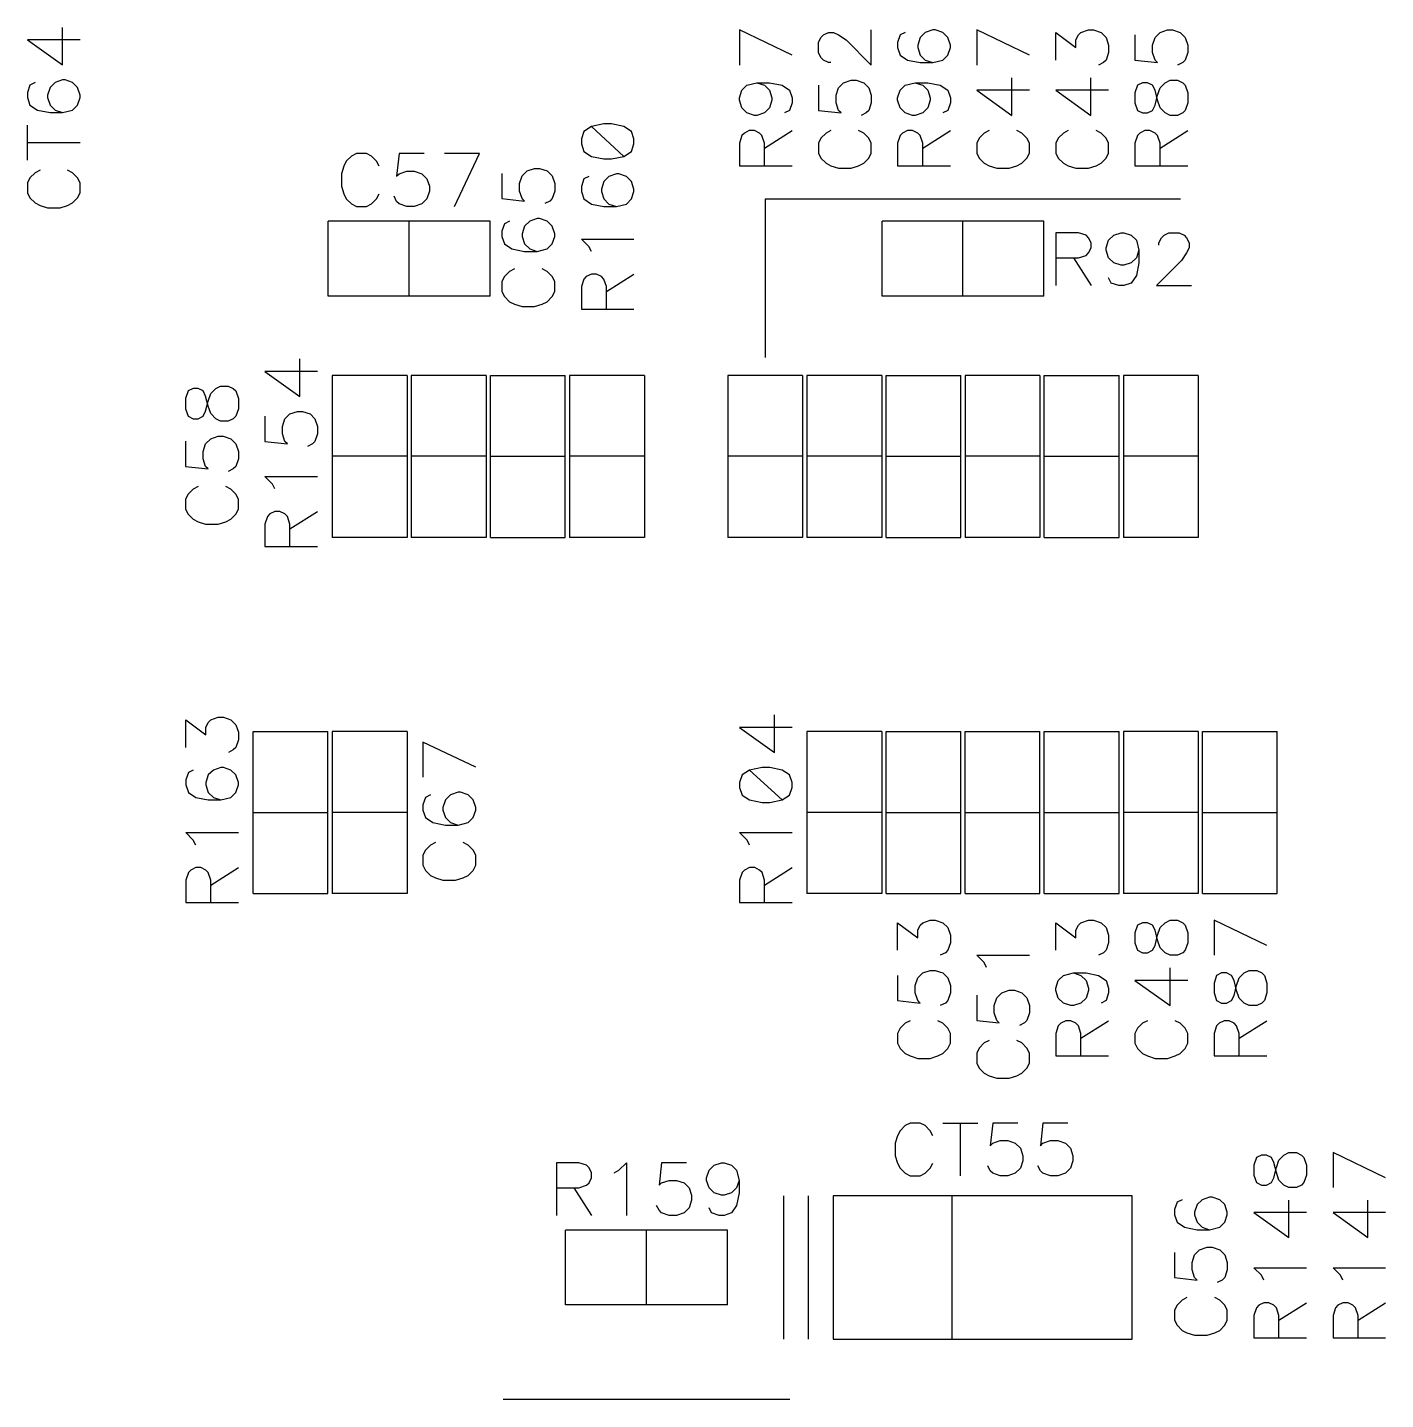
# Model space of a CAD drawing. Extents: x 295 to 953, y 10 to 290.
# Drawn here: x 645 to 695.1, y 177.5 to 228.2 of the extents above; entities that cross this region are included whole.
import ezdxf

# ---------------------------------------------------------------- set-up
doc = ezdxf.new("R2010")
doc.units = 0
doc.header["$LTSCALE"] = 5
doc.header["$MEASUREMENT"] = 0
doc.layers.add('DV-PEI-A6_BSK', color=2, linetype='CONTINUOUS')

msp = doc.modelspace()

# ---------------------------------------------------------------- linework, layer by layer
at = {"layer": 'DV-PEI-A6_BSK', "color": 7}
for p, q in [((646.249, 226.813), (646.249, 228.198)), ((673.187, 227.175), (671.236, 228.104)), ((671.236, 228.104), (671.236, 226.807)), ((674.344, 227.923), (674.525, 228.011)), ((674.525, 228.011), (674.712, 228.011)), ((674.712, 228.011), (674.899, 227.923)), ((676.108, 226.807), (676.108, 228.104)), ((677.358, 228.011), (677.171, 227.923)), ((678.1, 228.011), (677.913, 227.83)), ((678.375, 228.104), (678.1, 228.011)), ((678.468, 228.104), (678.375, 228.104)), ((678.748, 228.011), (678.468, 228.104)), ((678.935, 227.83), (678.748, 228.011)), ((681.95, 227.175), (679.999, 228.104)), ((679.999, 228.104), (679.999, 226.807)), ((682.92, 226.994), (682.92, 228.011)), ((682.92, 228.011), (683.662, 227.456)), ((683.755, 227.923), (683.849, 228.011)), ((683.849, 228.011), (684.123, 228.104)), ((684.123, 228.104), (684.31, 228.104)), ((684.31, 228.104), (684.59, 228.011)), ((684.59, 228.011), (684.777, 227.83)), ((686.583, 227.83), (686.77, 228.011)), ((686.77, 228.011), (687.044, 228.104)), ((687.044, 228.104), (687.231, 228.104)), ((687.231, 228.104), (687.511, 228.011)), ((687.511, 228.011), (687.698, 227.83)), ((646.898, 227.736), (644.953, 227.736)), ((644.953, 227.736), (646.249, 226.813)), ((674.157, 227.643), (674.25, 227.83)), ((674.157, 227.269), (674.157, 227.643)), ((674.25, 227.83), (674.344, 227.923)), ((674.899, 227.923), (675.179, 227.736)), ((675.179, 227.736), (676.108, 226.807)), ((677.171, 227.923), (677.078, 227.643)), ((677.078, 227.643), (677.078, 227.456)), ((677.078, 227.456), (677.171, 227.175)), ((677.913, 227.83), (677.82, 227.549)), ((677.82, 227.549), (677.82, 227.456)), ((677.82, 227.456), (677.913, 227.175)), ((679.029, 227.549), (678.935, 227.83)), ((678.935, 227.175), (679.029, 227.456)), ((679.029, 227.456), (679.029, 227.549)), ((683.662, 227.736), (683.755, 227.923)), ((683.662, 227.456), (683.662, 227.736)), ((684.777, 227.83), (684.871, 227.549)), ((684.871, 227.549), (684.871, 227.269)), ((685.841, 227.923), (685.841, 226.994)), ((686.489, 227.549), (686.583, 227.83)), ((686.489, 227.269), (686.489, 227.549)), ((687.698, 227.83), (687.792, 227.549)), ((687.792, 227.549), (687.792, 227.269)), ((674.25, 227.088), (674.157, 227.269)), ((674.344, 226.994), (674.25, 227.088)), ((674.525, 226.901), (674.344, 226.994)), ((677.171, 227.175), (677.446, 226.994)), ((677.446, 226.994), (677.913, 226.901)), ((677.913, 227.175), (678.1, 226.994)), ((678.1, 226.994), (678.375, 226.901)), ((678.375, 226.901), (678.748, 226.994)), ((678.748, 226.994), (678.935, 227.175)), ((684.777, 226.994), (684.684, 226.901)), ((684.871, 227.269), (684.777, 226.994)), ((685.841, 226.994), (686.676, 226.901)), ((686.583, 226.994), (686.489, 227.269)), ((686.676, 226.901), (686.583, 226.994)), ((687.698, 226.994), (687.605, 226.901)), ((687.792, 227.269), (687.698, 226.994)), ((674.618, 226.901), (674.525, 226.901)), ((677.913, 226.901), (678.375, 226.901)), ((684.684, 226.901), (684.497, 226.807)), ((687.605, 226.901), (687.418, 226.807)), ((645.046, 226.071), (644.953, 225.797)), ((645.233, 226.165), (645.046, 226.071)), ((645.788, 225.978), (645.694, 225.703)), ((645.975, 226.165), (645.788, 225.978)), ((646.249, 226.258), (645.975, 226.165)), ((646.343, 226.258), (646.249, 226.258)), ((646.617, 226.165), (646.343, 226.258)), ((646.804, 225.978), (646.617, 226.165)), ((646.898, 225.703), (646.804, 225.978)), ((671.329, 225.879), (671.516, 226.065)), ((671.516, 226.065), (671.884, 226.159)), ((671.884, 226.159), (672.165, 226.065)), ((671.884, 226.159), (672.351, 226.159)), ((672.165, 226.065), (672.351, 225.879)), ((672.351, 226.159), (672.813, 226.065)), ((672.813, 226.065), (673.093, 225.879)), ((674.157, 226.065), (674.157, 225.137)), ((674.805, 225.692), (674.899, 225.972)), ((674.899, 225.972), (675.086, 226.159)), ((675.086, 226.159), (675.36, 226.252)), ((675.36, 226.252), (675.547, 226.252)), ((675.547, 226.252), (675.827, 226.159)), ((675.827, 226.159), (676.014, 225.972)), ((676.014, 225.972), (676.108, 225.692)), ((677.171, 225.879), (677.358, 226.065)), ((677.358, 226.065), (677.726, 226.159)), ((677.726, 226.159), (678.007, 226.065)), ((677.726, 226.159), (678.193, 226.159)), ((678.007, 226.065), (678.193, 225.879)), ((678.193, 226.159), (678.655, 226.065)), ((678.655, 226.065), (678.935, 225.879)), ((681.296, 224.95), (681.296, 226.34)), ((684.217, 224.95), (684.217, 226.34)), ((685.934, 226.065), (685.841, 225.785)), ((686.121, 226.159), (685.934, 226.065)), ((686.302, 226.159), (686.121, 226.159)), ((686.489, 226.065), (686.302, 226.159)), ((686.583, 225.879), (686.489, 226.065)), ((686.676, 225.692), (686.77, 225.972)), ((686.77, 225.972), (686.956, 226.159)), ((686.956, 226.159), (687.138, 226.252)), ((687.138, 226.252), (687.418, 226.252)), ((687.418, 226.252), (687.605, 226.159)), ((687.605, 226.159), (687.698, 226.065)), ((687.698, 226.065), (687.792, 225.785)), ((644.953, 225.797), (644.953, 225.61)), ((644.953, 225.61), (645.046, 225.329)), ((645.694, 225.703), (645.694, 225.61)), ((645.694, 225.61), (645.788, 225.329)), ((646.804, 225.329), (646.898, 225.61)), ((646.898, 225.61), (646.898, 225.703)), ((671.236, 225.598), (671.329, 225.879)), ((671.236, 225.51), (671.236, 225.598)), ((671.329, 225.23), (671.236, 225.51)), ((672.351, 225.879), (672.439, 225.598)), ((672.439, 225.51), (672.351, 225.23)), ((672.439, 225.598), (672.439, 225.51)), ((673.093, 225.879), (673.187, 225.598)), ((673.187, 225.417), (673.093, 225.137)), ((673.187, 225.598), (673.187, 225.417)), ((674.805, 225.417), (674.805, 225.692)), ((674.899, 225.137), (674.805, 225.417)), ((676.108, 225.417), (676.014, 225.137)), ((676.108, 225.692), (676.108, 225.417)), ((677.078, 225.598), (677.171, 225.879)), ((677.078, 225.51), (677.078, 225.598)), ((677.171, 225.23), (677.078, 225.51)), ((678.193, 225.879), (678.281, 225.598)), ((678.281, 225.51), (678.193, 225.23)), ((678.281, 225.598), (678.281, 225.51)), ((678.935, 225.879), (679.029, 225.598)), ((679.029, 225.417), (678.935, 225.137)), ((679.029, 225.598), (679.029, 225.417)), ((681.95, 225.879), (679.999, 225.879)), ((679.999, 225.879), (681.296, 224.95)), ((684.871, 225.879), (682.92, 225.879)), ((682.92, 225.879), (684.217, 224.95)), ((685.841, 225.785), (685.841, 225.417)), ((685.841, 225.417), (685.934, 225.137)), ((686.676, 225.51), (686.583, 225.879)), ((686.583, 225.324), (686.676, 225.692)), ((686.77, 225.23), (686.676, 225.51)), ((687.792, 225.417), (687.698, 225.137)), ((687.792, 225.785), (687.792, 225.417)), ((645.046, 225.329), (645.326, 225.148)), ((645.326, 225.148), (645.788, 225.055)), ((645.788, 225.329), (645.975, 225.148)), ((645.788, 225.055), (646.249, 225.055)), ((645.975, 225.148), (646.249, 225.055)), ((646.249, 225.055), (646.617, 225.148)), ((646.617, 225.148), (646.804, 225.329)), ((671.516, 225.043), (671.329, 225.23)), ((671.791, 224.95), (671.516, 225.043)), ((671.884, 224.95), (671.791, 224.95)), ((672.165, 225.043), (671.884, 224.95)), ((672.351, 225.23), (672.165, 225.043)), ((673.093, 225.137), (672.906, 225.043)), ((674.157, 225.137), (674.992, 225.043)), ((674.992, 225.043), (674.899, 225.137)), ((675.921, 225.043), (675.734, 224.95)), ((676.014, 225.137), (675.921, 225.043)), ((677.358, 225.043), (677.171, 225.23)), ((677.633, 224.95), (677.358, 225.043)), ((677.726, 224.95), (677.633, 224.95)), ((678.007, 225.043), (677.726, 224.95)), ((678.193, 225.23), (678.007, 225.043)), ((678.935, 225.137), (678.748, 225.043)), ((685.934, 225.137), (686.121, 225.043)), ((686.121, 225.043), (686.302, 225.043)), ((686.302, 225.043), (686.489, 225.137)), ((686.489, 225.137), (686.583, 225.324)), ((686.956, 225.043), (686.77, 225.23)), ((687.138, 224.95), (686.956, 225.043)), ((687.418, 224.95), (687.138, 224.95)), ((687.605, 225.043), (687.418, 224.95)), ((687.698, 225.137), (687.605, 225.043)), ((644.953, 223.296), (644.953, 224.593)), ((665.773, 224.547), (665.499, 224.36)), ((666.235, 224.64), (665.773, 224.547)), ((665.773, 224.547), (666.977, 223.437)), ((666.515, 224.64), (666.235, 224.64)), ((666.977, 224.547), (666.515, 224.64)), ((667.251, 224.36), (666.977, 224.547)), ((671.604, 224.395), (671.423, 224.301)), ((671.791, 224.395), (671.604, 224.395)), ((671.978, 224.301), (671.791, 224.395)), ((672.165, 223.746), (673.187, 224.395)), ((674.618, 224.395), (674.437, 224.301)), ((675.827, 224.301), (675.641, 224.395)), ((677.446, 224.395), (677.265, 224.301)), ((677.633, 224.395), (677.446, 224.395)), ((677.82, 224.301), (677.633, 224.395)), ((678.007, 223.746), (679.029, 224.395)), ((680.46, 224.395), (680.279, 224.301)), ((681.669, 224.301), (681.483, 224.395)), ((683.381, 224.395), (683.2, 224.301)), ((684.59, 224.301), (684.404, 224.395)), ((686.209, 224.395), (686.028, 224.301)), ((686.396, 224.395), (686.209, 224.395)), ((686.583, 224.301), (686.396, 224.395)), ((686.77, 223.746), (687.792, 224.395)), ((644.953, 223.945), (646.898, 223.945)), ((665.499, 224.36), (665.405, 224.085)), ((665.405, 224.085), (665.405, 223.898)), ((665.405, 223.898), (665.499, 223.624)), ((667.345, 224.085), (667.251, 224.36)), ((667.251, 223.624), (667.345, 223.898)), ((667.345, 223.898), (667.345, 224.085)), ((671.329, 224.208), (671.236, 223.927)), ((671.236, 223.927), (671.236, 223.092)), ((671.423, 224.301), (671.329, 224.208)), ((672.071, 224.208), (671.978, 224.301)), ((672.165, 223.927), (672.071, 224.208)), ((672.165, 223.092), (672.165, 223.927)), ((674.25, 224.114), (674.157, 223.927)), ((674.157, 223.927), (674.157, 223.559)), ((674.437, 224.301), (674.25, 224.114)), ((676.014, 224.114), (675.827, 224.301)), ((676.108, 223.927), (676.014, 224.114)), ((676.108, 223.559), (676.108, 223.927)), ((677.171, 224.208), (677.078, 223.927)), ((677.078, 223.927), (677.078, 223.092)), ((677.265, 224.301), (677.171, 224.208)), ((677.913, 224.208), (677.82, 224.301)), ((678.007, 223.927), (677.913, 224.208)), ((678.007, 223.092), (678.007, 223.927)), ((680.092, 224.114), (679.999, 223.927)), ((679.999, 223.927), (679.999, 223.559)), ((680.279, 224.301), (680.092, 224.114)), ((681.856, 224.114), (681.669, 224.301)), ((681.95, 223.927), (681.856, 224.114)), ((681.95, 223.559), (681.95, 223.927)), ((683.013, 224.114), (682.92, 223.927)), ((682.92, 223.927), (682.92, 223.559)), ((683.2, 224.301), (683.013, 224.114)), ((684.777, 224.114), (684.59, 224.301)), ((684.871, 223.927), (684.777, 224.114)), ((684.871, 223.559), (684.871, 223.927)), ((685.934, 224.208), (685.841, 223.927)), ((685.841, 223.927), (685.841, 223.092)), ((686.028, 224.301), (685.934, 224.208)), ((686.676, 224.208), (686.583, 224.301)), ((686.77, 223.927), (686.676, 224.208)), ((686.77, 223.092), (686.77, 223.927)), ((656.911, 223.448), (656.724, 223.261)), ((657.098, 223.542), (656.911, 223.448)), ((657.466, 223.542), (657.098, 223.542)), ((657.653, 223.448), (657.466, 223.542)), ((657.84, 223.261), (657.653, 223.448)), ((658.675, 223.542), (658.582, 222.706)), ((659.604, 223.542), (658.675, 223.542)), ((661.643, 223.542), (660.346, 223.542)), ((660.714, 221.591), (661.643, 223.542)), ((665.499, 223.624), (665.773, 223.437)), ((665.773, 223.437), (666.235, 223.343)), ((666.515, 223.343), (666.977, 223.437)), ((666.977, 223.437), (667.251, 223.624)), ((674.157, 223.559), (674.25, 223.372)), ((674.25, 223.372), (674.437, 223.185)), ((675.827, 223.185), (676.014, 223.372)), ((676.014, 223.372), (676.108, 223.559)), ((679.999, 223.559), (680.092, 223.372)), ((680.092, 223.372), (680.279, 223.185)), ((681.669, 223.185), (681.856, 223.372)), ((681.856, 223.372), (681.95, 223.559)), ((682.92, 223.559), (683.013, 223.372)), ((683.013, 223.372), (683.2, 223.185)), ((684.59, 223.185), (684.777, 223.372)), ((684.777, 223.372), (684.871, 223.559)), ((645.42, 222.928), (645.233, 222.835)), ((646.617, 222.835), (646.436, 222.928)), ((656.631, 223.08), (656.543, 222.8)), ((656.724, 223.261), (656.631, 223.08)), ((657.933, 223.08), (657.84, 223.261)), ((658.675, 222.8), (658.956, 222.893)), ((658.956, 222.893), (659.23, 222.893)), ((659.23, 222.893), (659.511, 222.8)), ((663.215, 222.718), (663.402, 222.899)), ((663.402, 222.899), (663.676, 222.993)), ((663.676, 222.993), (663.863, 222.993)), ((663.863, 222.993), (664.143, 222.899)), ((664.143, 222.899), (664.33, 222.718)), ((666.235, 223.343), (666.515, 223.343)), ((671.236, 223.092), (673.187, 223.092)), ((674.437, 223.185), (674.618, 223.092)), ((674.618, 223.092), (674.899, 223.004)), ((674.899, 223.004), (675.36, 223.004)), ((675.36, 223.004), (675.641, 223.092)), ((675.641, 223.092), (675.827, 223.185)), ((677.078, 223.092), (679.029, 223.092)), ((680.279, 223.185), (680.46, 223.092)), ((680.46, 223.092), (680.741, 223.004)), ((680.741, 223.004), (681.202, 223.004)), ((681.202, 223.004), (681.483, 223.092)), ((681.483, 223.092), (681.669, 223.185)), ((683.2, 223.185), (683.381, 223.092)), ((683.381, 223.092), (683.662, 223.004)), ((683.662, 223.004), (684.123, 223.004)), ((684.123, 223.004), (684.404, 223.092)), ((684.404, 223.092), (684.59, 223.185)), ((685.841, 223.092), (687.792, 223.092)), ((645.046, 222.648), (644.953, 222.467)), ((644.953, 222.467), (644.953, 222.093)), ((645.233, 222.835), (645.046, 222.648)), ((646.804, 222.648), (646.617, 222.835)), ((646.898, 222.467), (646.804, 222.648)), ((646.898, 222.093), (646.898, 222.467)), ((656.543, 222.8), (656.543, 222.338)), ((658.582, 222.706), (658.675, 222.8)), ((659.511, 222.8), (659.698, 222.613)), ((659.698, 222.613), (659.791, 222.338)), ((662.473, 222.811), (662.473, 221.883)), ((663.121, 222.438), (663.215, 222.718)), ((663.121, 222.157), (663.121, 222.438)), ((664.33, 222.718), (664.424, 222.438)), ((664.424, 222.438), (664.424, 222.157)), ((665.499, 222.607), (665.405, 222.327)), ((665.68, 222.695), (665.499, 222.607)), ((666.235, 222.514), (666.141, 222.233)), ((666.422, 222.695), (666.235, 222.514)), ((666.696, 222.788), (666.422, 222.695)), ((666.79, 222.788), (666.696, 222.788)), ((667.07, 222.695), (666.79, 222.788)), ((667.251, 222.514), (667.07, 222.695)), ((667.345, 222.233), (667.251, 222.514)), ((644.953, 222.093), (645.046, 221.912)), ((645.046, 221.912), (645.233, 221.725)), ((646.617, 221.725), (646.804, 221.912)), ((646.804, 221.912), (646.898, 222.093)), ((656.543, 222.338), (656.631, 222.058)), ((656.631, 222.058), (656.724, 221.871)), ((656.724, 221.871), (656.911, 221.684)), ((657.653, 221.684), (657.84, 221.871)), ((657.84, 221.871), (657.933, 222.058)), ((658.582, 221.777), (658.488, 221.964)), ((659.698, 221.871), (659.511, 221.684)), ((659.791, 222.151), (659.698, 221.871)), ((659.791, 222.338), (659.791, 222.151)), ((662.473, 221.883), (663.308, 221.789)), ((663.215, 221.883), (663.121, 222.157)), ((663.308, 221.789), (663.215, 221.883)), ((664.33, 221.883), (664.237, 221.789)), ((664.424, 222.157), (664.33, 221.883)), ((665.405, 222.327), (665.405, 222.146)), ((665.405, 222.146), (665.499, 221.865)), ((665.499, 221.865), (665.773, 221.678)), ((666.141, 222.233), (666.141, 222.146)), ((666.141, 222.146), (666.235, 221.865)), ((666.235, 221.865), (666.422, 221.678)), ((667.07, 221.678), (667.251, 221.865)), ((667.251, 221.865), (667.345, 222.146)), ((667.345, 222.146), (667.345, 222.233)), ((687.523, 221.859), (672.188, 221.859)), ((672.188, 221.859), (672.188, 216.017)), ((645.233, 221.725), (645.42, 221.631)), ((645.42, 221.631), (645.694, 221.538)), ((645.694, 221.538), (646.156, 221.538)), ((646.156, 221.538), (646.436, 221.631)), ((646.436, 221.631), (646.617, 221.725)), ((656.911, 221.684), (657.098, 221.591)), ((657.098, 221.591), (657.466, 221.591)), ((657.466, 221.591), (657.653, 221.684)), ((658.675, 221.684), (658.582, 221.777)), ((658.956, 221.591), (658.675, 221.684)), ((659.23, 221.591), (658.956, 221.591)), ((659.511, 221.684), (659.23, 221.591)), ((664.237, 221.789), (664.05, 221.696)), ((665.773, 221.678), (666.235, 221.591)), ((666.235, 221.591), (666.696, 221.591)), ((666.422, 221.678), (666.696, 221.591)), ((666.696, 221.591), (667.07, 221.678)), ((662.035, 221.047), (656.058, 221.047)), ((656.058, 218.284), (656.058, 221.047)), ((659.043, 218.284), (659.043, 221.047)), ((662.035, 218.284), (662.035, 221.047)), ((662.566, 220.954), (662.473, 220.673)), ((662.753, 221.047), (662.566, 220.954)), ((663.308, 220.86), (663.215, 220.58)), ((663.495, 221.047), (663.308, 220.86)), ((663.77, 221.141), (663.495, 221.047)), ((663.863, 221.141), (663.77, 221.141)), ((664.143, 221.047), (663.863, 221.141)), ((664.33, 220.86), (664.143, 221.047)), ((664.424, 220.58), (664.33, 220.86)), ((682.482, 221.047), (676.505, 221.047)), ((676.505, 218.284), (676.505, 221.047)), ((679.49, 218.284), (679.49, 221.047)), ((682.482, 218.284), (682.482, 221.047)), ((662.473, 220.673), (662.473, 220.486)), ((662.473, 220.486), (662.566, 220.212)), ((663.215, 220.58), (663.215, 220.486)), ((663.215, 220.486), (663.308, 220.212)), ((664.33, 220.212), (664.424, 220.486)), ((664.424, 220.486), (664.424, 220.58)), ((665.68, 220.107), (665.405, 220.387)), ((665.405, 220.387), (667.345, 220.387)), ((683.755, 220.621), (682.92, 220.621)), ((682.92, 220.621), (682.92, 218.67)), ((684.035, 220.527), (683.755, 220.621)), ((684.129, 220.434), (684.035, 220.527)), ((684.222, 220.253), (684.129, 220.434)), ((684.777, 220.066), (684.871, 220.34)), ((684.871, 220.34), (685.058, 220.527)), ((685.058, 220.527), (685.332, 220.621)), ((685.332, 220.621), (685.426, 220.621)), ((685.426, 220.621), (685.706, 220.527)), ((685.706, 220.527), (685.893, 220.34)), ((685.893, 220.34), (685.987, 219.972)), ((686.729, 220.253), (686.822, 220.434)), ((686.822, 220.434), (686.916, 220.527)), ((686.916, 220.527), (687.097, 220.621)), ((687.097, 220.621), (687.471, 220.621)), ((687.471, 220.621), (687.658, 220.527)), ((687.658, 220.527), (687.751, 220.434)), ((687.751, 220.434), (687.839, 220.253)), ((662.566, 220.212), (662.841, 220.025)), ((662.841, 220.025), (663.308, 219.931)), ((663.308, 220.212), (663.495, 220.025)), ((663.308, 219.931), (663.77, 219.931)), ((663.495, 220.025), (663.77, 219.931)), ((663.77, 219.931), (664.143, 220.025)), ((664.143, 220.025), (664.33, 220.212)), ((665.773, 219.926), (665.68, 220.107)), ((684.035, 219.785), (684.129, 219.879)), ((684.129, 219.879), (684.222, 220.066)), ((684.222, 220.066), (684.222, 220.253)), ((684.777, 219.972), (684.777, 220.066)), ((684.871, 219.692), (684.777, 219.972)), ((685.987, 219.972), (685.893, 219.692)), ((685.987, 219.972), (685.987, 219.505)), ((686.729, 220.159), (686.729, 220.253)), ((687.751, 219.879), (687.564, 219.598)), ((687.839, 220.066), (687.751, 219.879)), ((687.839, 220.253), (687.839, 220.066)), ((682.92, 219.692), (683.755, 219.692)), ((683.574, 219.692), (684.222, 218.67)), ((683.755, 219.692), (684.035, 219.785)), ((685.058, 219.505), (684.871, 219.692)), ((685.332, 219.417), (685.058, 219.505)), ((685.426, 219.417), (685.332, 219.417)), ((685.706, 219.505), (685.426, 219.417)), ((685.893, 219.692), (685.706, 219.505)), ((685.987, 219.505), (685.893, 219.043)), ((687.564, 219.598), (686.635, 218.67)), ((662.566, 219.003), (662.473, 218.816)), ((662.473, 218.816), (662.473, 218.448)), ((662.753, 219.189), (662.566, 219.003)), ((662.934, 219.283), (662.753, 219.189)), ((664.143, 219.189), (663.957, 219.283)), ((664.33, 219.003), (664.143, 219.189)), ((664.424, 218.816), (664.33, 219.003)), ((664.424, 218.448), (664.424, 218.816)), ((665.499, 218.909), (665.405, 218.629)), ((665.586, 219.003), (665.499, 218.909)), ((665.773, 219.09), (665.586, 219.003)), ((665.96, 219.09), (665.773, 219.09)), ((666.141, 219.003), (665.96, 219.09)), ((666.235, 218.909), (666.141, 219.003)), ((666.328, 218.629), (666.235, 218.909)), ((666.328, 218.448), (667.345, 219.09)), ((684.964, 218.763), (684.871, 218.95)), ((685.893, 219.043), (685.706, 218.763)), ((662.473, 218.448), (662.566, 218.261)), ((664.33, 218.261), (664.424, 218.448)), ((665.405, 218.629), (665.405, 217.799)), ((666.328, 217.799), (666.328, 218.629)), ((685.245, 218.67), (684.964, 218.763)), ((685.426, 218.67), (685.245, 218.67)), ((685.706, 218.763), (685.426, 218.67)), ((686.635, 218.67), (687.932, 218.67)), ((662.035, 218.284), (656.058, 218.284)), ((662.566, 218.261), (662.753, 218.074)), ((662.753, 218.074), (662.934, 217.98)), ((662.934, 217.98), (663.215, 217.893)), ((663.215, 217.893), (663.676, 217.893)), ((663.676, 217.893), (663.957, 217.98)), ((663.957, 217.98), (664.143, 218.074)), ((664.143, 218.074), (664.33, 218.261)), ((665.405, 217.799), (667.345, 217.799)), ((682.482, 218.284), (676.505, 218.284)), ((655.012, 214.58), (655.012, 215.965)), ((655.661, 215.503), (653.721, 215.503)), ((653.721, 215.503), (655.012, 214.58)), ((656.204, 215.351), (656.204, 209.375)), ((658.967, 215.351), (656.204, 215.351)), ((658.967, 215.351), (658.967, 209.375)), ((659.125, 215.351), (659.125, 209.375)), ((661.888, 215.351), (659.125, 215.351)), ((661.888, 215.351), (661.888, 209.375)), ((662.046, 209.375), (662.046, 215.351)), ((662.046, 215.351), (664.809, 215.351)), ((664.809, 209.375), (664.809, 215.351)), ((664.967, 215.351), (664.967, 209.375)), ((667.73, 215.351), (664.967, 215.351)), ((667.73, 215.351), (667.73, 209.375)), ((670.809, 215.351), (670.809, 209.375)), ((673.572, 215.351), (670.809, 215.351)), ((673.572, 215.351), (673.572, 209.375)), ((673.73, 215.351), (673.73, 209.375)), ((676.493, 215.351), (673.73, 215.351)), ((676.493, 215.351), (676.493, 209.375)), ((676.651, 209.375), (676.651, 215.351)), ((676.651, 215.351), (679.414, 215.351)), ((679.414, 209.375), (679.414, 215.351)), ((679.572, 215.351), (679.572, 209.375)), ((682.335, 215.351), (679.572, 215.351)), ((682.335, 215.351), (682.335, 209.375)), ((682.493, 209.375), (682.493, 215.351)), ((682.493, 215.351), (685.256, 215.351)), ((685.256, 209.375), (685.256, 215.351)), ((685.414, 215.351), (685.414, 209.375)), ((688.177, 215.351), (685.414, 215.351)), ((688.177, 215.351), (688.177, 209.375)), ((650.882, 214.779), (650.789, 214.498)), ((651.069, 214.866), (650.882, 214.779)), ((651.25, 214.866), (651.069, 214.866)), ((651.437, 214.779), (651.25, 214.866)), ((651.531, 214.592), (651.437, 214.779)), ((651.718, 214.685), (651.904, 214.866)), ((651.904, 214.866), (652.086, 214.96)), ((652.086, 214.96), (652.366, 214.96)), ((652.366, 214.96), (652.553, 214.866)), ((652.553, 214.866), (652.646, 214.779)), ((652.646, 214.779), (652.74, 214.498)), ((650.789, 214.498), (650.789, 214.124)), ((651.624, 214.218), (651.531, 214.592)), ((651.531, 214.031), (651.624, 214.405)), ((651.624, 214.405), (651.718, 214.685)), ((652.74, 214.498), (652.74, 214.124)), ((650.789, 214.124), (650.882, 213.85)), ((650.882, 213.85), (651.069, 213.756)), ((651.069, 213.756), (651.25, 213.756)), ((651.25, 213.756), (651.437, 213.85)), ((651.437, 213.85), (651.531, 214.031)), ((651.718, 213.943), (651.624, 214.218)), ((651.904, 213.756), (651.718, 213.943)), ((652.086, 213.663), (651.904, 213.756)), ((652.553, 213.756), (652.366, 213.663)), ((652.646, 213.85), (652.553, 213.756)), ((652.74, 214.124), (652.646, 213.85)), ((653.721, 213.844), (653.721, 212.915)), ((654.37, 213.47), (654.457, 213.751)), ((654.457, 213.751), (654.644, 213.932)), ((654.644, 213.932), (654.919, 214.025)), ((654.919, 214.025), (655.106, 214.025)), ((655.106, 214.025), (655.386, 213.932)), ((655.386, 213.932), (655.567, 213.751)), ((655.567, 213.751), (655.661, 213.47)), ((652.366, 213.663), (652.086, 213.663)), ((654.37, 213.196), (654.37, 213.47)), ((655.661, 213.47), (655.661, 213.196)), ((650.789, 212.921), (650.789, 211.992)), ((651.437, 212.547), (651.531, 212.828)), ((651.531, 212.828), (651.718, 213.014)), ((651.718, 213.014), (651.992, 213.108)), ((651.992, 213.108), (652.179, 213.108)), ((652.179, 213.108), (652.459, 213.014)), ((652.459, 213.014), (652.646, 212.828)), ((652.646, 212.828), (652.74, 212.547)), ((653.721, 212.915), (654.551, 212.828)), ((654.457, 212.915), (654.37, 213.196)), ((654.551, 212.828), (654.457, 212.915)), ((655.474, 212.828), (655.293, 212.734)), ((655.567, 212.915), (655.474, 212.828)), ((655.661, 213.196), (655.567, 212.915)), ((651.437, 212.273), (651.437, 212.547)), ((651.531, 211.992), (651.437, 212.273)), ((652.74, 212.273), (652.646, 211.992)), ((652.74, 212.547), (652.74, 212.273)), ((658.967, 212.366), (656.204, 212.366)), ((661.888, 212.366), (659.125, 212.366)), ((662.046, 212.366), (664.809, 212.366)), ((667.73, 212.366), (664.967, 212.366)), ((673.572, 212.366), (670.809, 212.366)), ((676.493, 212.366), (673.73, 212.366)), ((676.651, 212.366), (679.414, 212.366)), ((682.335, 212.366), (679.572, 212.366)), ((682.493, 212.366), (685.256, 212.366)), ((688.177, 212.366), (685.414, 212.366)), ((650.789, 211.992), (651.624, 211.899)), ((651.624, 211.899), (651.531, 211.992)), ((652.553, 211.899), (652.366, 211.805)), ((652.646, 211.992), (652.553, 211.899)), ((651.25, 211.25), (651.069, 211.157)), ((652.459, 211.157), (652.273, 211.25)), ((653.996, 211.344), (653.721, 211.624)), ((653.721, 211.624), (655.661, 211.624)), ((654.089, 211.163), (653.996, 211.344)), ((650.882, 210.97), (650.789, 210.783)), ((650.789, 210.783), (650.789, 210.415)), ((651.069, 211.157), (650.882, 210.97)), ((652.646, 210.97), (652.459, 211.157)), ((652.74, 210.783), (652.646, 210.97)), ((652.74, 210.415), (652.74, 210.783)), ((650.789, 210.415), (650.882, 210.228)), ((650.882, 210.228), (651.069, 210.041)), ((652.459, 210.041), (652.646, 210.228)), ((652.646, 210.228), (652.74, 210.415)), ((653.902, 210.24), (653.815, 210.146)), ((654.089, 210.327), (653.902, 210.24)), ((654.276, 210.327), (654.089, 210.327)), ((654.457, 210.24), (654.276, 210.327)), ((654.551, 210.146), (654.457, 210.24)), ((654.644, 209.685), (655.661, 210.327)), ((651.069, 210.041), (651.25, 209.947)), ((651.25, 209.947), (651.531, 209.86)), ((651.531, 209.86), (651.992, 209.86)), ((651.992, 209.86), (652.273, 209.947)), ((652.273, 209.947), (652.459, 210.041)), ((653.815, 210.146), (653.721, 209.866)), ((653.721, 209.866), (653.721, 209.036)), ((654.644, 209.866), (654.551, 210.146)), ((654.644, 209.036), (654.644, 209.866)), ((658.967, 209.375), (656.204, 209.375)), ((661.888, 209.375), (659.125, 209.375)), ((662.046, 209.375), (664.809, 209.375)), ((667.73, 209.375), (664.967, 209.375)), ((673.572, 209.375), (670.809, 209.375)), ((676.493, 209.375), (673.73, 209.375)), ((676.651, 209.375), (679.414, 209.375)), ((682.335, 209.375), (679.572, 209.375)), ((682.493, 209.375), (685.256, 209.375)), ((688.177, 209.375), (685.414, 209.375)), ((653.721, 209.036), (655.661, 209.036)), ((650.8, 201.623), (650.8, 202.639)), ((650.8, 202.639), (651.536, 202.084)), ((651.63, 202.546), (651.723, 202.639)), ((651.723, 202.639), (651.998, 202.733)), ((651.998, 202.733), (652.185, 202.733)), ((652.185, 202.733), (652.465, 202.639)), ((652.465, 202.639), (652.646, 202.452)), ((672.538, 201.436), (672.538, 202.82)), ((651.536, 202.359), (651.63, 202.546)), ((651.536, 202.084), (651.536, 202.359)), ((652.646, 202.452), (652.74, 202.178)), ((652.74, 202.178), (652.74, 201.897)), ((653.283, 196.23), (653.283, 202.207)), ((653.283, 202.207), (656.046, 202.207)), ((656.046, 196.23), (656.046, 202.207)), ((656.204, 202.207), (656.204, 196.23)), ((658.967, 202.207), (656.204, 202.207)), ((658.967, 202.207), (658.967, 196.23)), ((673.187, 202.359), (671.247, 202.359)), ((671.247, 202.359), (672.538, 201.436)), ((673.73, 202.207), (673.73, 196.23)), ((676.493, 202.207), (673.73, 202.207)), ((676.493, 202.207), (676.493, 196.23)), ((676.651, 196.23), (676.651, 202.207)), ((676.651, 202.207), (679.414, 202.207)), ((679.414, 196.23), (679.414, 202.207)), ((679.572, 196.23), (679.572, 202.207)), ((679.572, 202.207), (682.335, 202.207)), ((682.335, 196.23), (682.335, 202.207)), ((682.493, 196.23), (682.493, 202.207)), ((682.493, 202.207), (685.256, 202.207)), ((685.256, 196.23), (685.256, 202.207)), ((685.414, 202.207), (685.414, 196.23)), ((688.177, 202.207), (685.414, 202.207)), ((688.177, 202.207), (688.177, 196.23)), ((688.335, 196.23), (688.335, 202.207)), ((688.335, 202.207), (691.098, 202.207)), ((691.098, 196.23), (691.098, 202.207)), ((652.646, 201.623), (652.553, 201.529)), ((652.74, 201.897), (652.646, 201.623)), ((661.503, 200.886), (659.552, 201.815)), ((659.552, 201.815), (659.552, 200.518)), ((652.553, 201.529), (652.372, 201.436)), ((650.894, 200.7), (650.8, 200.419)), ((651.075, 200.787), (650.894, 200.7)), ((651.63, 200.606), (651.536, 200.326)), ((651.817, 200.787), (651.63, 200.606)), ((652.091, 200.881), (651.817, 200.787)), ((652.185, 200.881), (652.091, 200.881)), ((652.465, 200.787), (652.185, 200.881)), ((652.646, 200.606), (652.465, 200.787)), ((652.74, 200.326), (652.646, 200.606)), ((671.341, 200.606), (671.247, 200.326)), ((671.615, 200.787), (671.341, 200.606)), ((672.077, 200.881), (671.615, 200.787)), ((671.615, 200.787), (672.819, 199.683)), ((672.357, 200.881), (672.077, 200.881)), ((672.819, 200.787), (672.357, 200.881)), ((673.093, 200.606), (672.819, 200.787)), ((673.187, 200.326), (673.093, 200.606)), ((650.8, 200.419), (650.8, 200.238)), ((650.8, 200.238), (650.894, 199.958)), ((651.536, 200.326), (651.536, 200.238)), ((651.536, 200.238), (651.63, 199.958)), ((652.646, 199.958), (652.74, 200.238)), ((652.74, 200.238), (652.74, 200.326)), ((671.247, 200.326), (671.247, 200.145)), ((671.247, 200.145), (671.341, 199.864)), ((673.093, 199.864), (673.187, 200.145)), ((673.187, 200.145), (673.187, 200.326)), ((650.894, 199.958), (651.168, 199.771)), ((651.168, 199.771), (651.63, 199.683)), ((651.63, 199.958), (651.817, 199.771)), ((651.63, 199.683), (652.091, 199.683)), ((651.817, 199.771), (652.091, 199.683)), ((652.091, 199.683), (652.465, 199.771)), ((652.465, 199.771), (652.646, 199.958)), ((659.645, 199.776), (659.552, 199.496)), ((659.832, 199.87), (659.645, 199.776)), ((660.387, 199.683), (660.294, 199.403)), ((660.574, 199.87), (660.387, 199.683)), ((660.849, 199.963), (660.574, 199.87)), ((660.942, 199.963), (660.849, 199.963)), ((661.222, 199.87), (660.942, 199.963)), ((661.409, 199.683), (661.222, 199.87)), ((661.503, 199.403), (661.409, 199.683)), ((671.341, 199.864), (671.615, 199.683)), ((671.615, 199.683), (672.077, 199.59)), ((672.077, 199.59), (672.357, 199.59)), ((672.357, 199.59), (672.819, 199.683)), ((672.819, 199.683), (673.093, 199.864)), ((653.283, 199.221), (656.046, 199.221)), ((658.967, 199.221), (656.204, 199.221)), ((659.552, 199.496), (659.552, 199.309)), ((659.552, 199.309), (659.645, 199.035)), ((660.294, 199.403), (660.294, 199.309)), ((660.294, 199.309), (660.387, 199.035)), ((661.409, 199.035), (661.503, 199.309)), ((661.503, 199.309), (661.503, 199.403)), ((676.493, 199.221), (673.73, 199.221)), ((676.651, 199.221), (679.414, 199.221)), ((679.572, 199.221), (682.335, 199.221)), ((682.493, 199.221), (685.256, 199.221)), ((688.177, 199.221), (685.414, 199.221)), ((688.335, 199.221), (691.098, 199.221)), ((659.645, 199.035), (659.92, 198.848)), ((659.92, 198.848), (660.387, 198.754)), ((660.387, 199.035), (660.574, 198.848)), ((660.387, 198.754), (660.849, 198.754)), ((660.574, 198.848), (660.849, 198.754)), ((660.849, 198.754), (661.222, 198.848)), ((661.222, 198.848), (661.409, 199.035)), ((651.075, 198.199), (650.8, 198.48)), ((650.8, 198.48), (652.74, 198.48)), ((651.168, 198.018), (651.075, 198.199)), ((660.013, 198.106), (659.832, 198.012)), ((661.222, 198.012), (661.036, 198.106)), ((671.522, 198.199), (671.247, 198.48)), ((671.247, 198.48), (673.187, 198.48)), ((671.615, 198.018), (671.522, 198.199)), ((659.645, 197.825), (659.552, 197.638)), ((659.552, 197.638), (659.552, 197.27)), ((659.832, 198.012), (659.645, 197.825)), ((661.409, 197.825), (661.222, 198.012)), ((661.503, 197.638), (661.409, 197.825)), ((661.503, 197.27), (661.503, 197.638)), ((650.981, 197.095), (650.894, 197.002)), ((651.168, 197.183), (650.981, 197.095)), ((651.355, 197.183), (651.168, 197.183)), ((651.536, 197.095), (651.355, 197.183)), ((651.63, 197.002), (651.536, 197.095)), ((651.723, 196.54), (652.74, 197.183)), ((659.552, 197.27), (659.645, 197.083)), ((659.645, 197.083), (659.832, 196.896)), ((661.222, 196.896), (661.409, 197.083)), ((661.409, 197.083), (661.503, 197.27)), ((671.428, 197.095), (671.341, 197.002)), ((671.615, 197.183), (671.428, 197.095)), ((671.802, 197.183), (671.615, 197.183)), ((671.983, 197.095), (671.802, 197.183)), ((672.077, 197.002), (671.983, 197.095)), ((672.17, 196.54), (673.187, 197.183)), ((650.894, 197.002), (650.8, 196.721)), ((650.8, 196.721), (650.8, 195.892)), ((651.723, 196.721), (651.63, 197.002)), ((651.723, 195.892), (651.723, 196.721)), ((659.832, 196.896), (660.013, 196.803)), ((660.013, 196.803), (660.294, 196.715)), ((660.294, 196.715), (660.755, 196.715)), ((660.755, 196.715), (661.036, 196.803)), ((661.036, 196.803), (661.222, 196.896)), ((671.341, 197.002), (671.247, 196.721)), ((671.247, 196.721), (671.247, 195.892)), ((672.17, 196.721), (672.077, 197.002)), ((672.17, 195.892), (672.17, 196.721)), ((653.283, 196.23), (656.046, 196.23)), ((658.967, 196.23), (656.204, 196.23)), ((676.493, 196.23), (673.73, 196.23)), ((676.651, 196.23), (679.414, 196.23)), ((679.572, 196.23), (682.335, 196.23)), ((682.493, 196.23), (685.256, 196.23)), ((688.177, 196.23), (685.414, 196.23)), ((688.335, 196.23), (691.098, 196.23)), ((650.8, 195.892), (652.74, 195.892)), ((671.247, 195.892), (673.187, 195.892)), ((677.078, 194.133), (677.078, 195.15)), ((677.078, 195.15), (677.82, 194.595)), ((677.82, 194.875), (677.913, 195.062)), ((677.913, 195.062), (678.007, 195.15)), ((678.007, 195.15), (678.281, 195.243)), ((678.281, 195.243), (678.468, 195.243)), ((678.468, 195.243), (678.748, 195.15)), ((678.748, 195.15), (678.935, 194.969)), ((682.92, 194.133), (682.92, 195.15)), ((682.92, 195.15), (683.662, 194.595)), ((683.662, 194.875), (683.755, 195.062)), ((683.755, 195.062), (683.849, 195.15)), ((683.849, 195.15), (684.123, 195.243)), ((684.123, 195.243), (684.31, 195.243)), ((684.31, 195.243), (684.59, 195.15)), ((684.59, 195.15), (684.777, 194.969)), ((685.934, 195.062), (685.841, 194.782)), ((686.121, 195.15), (685.934, 195.062)), ((686.302, 195.15), (686.121, 195.15)), ((686.489, 195.062), (686.302, 195.15)), ((686.583, 194.875), (686.489, 195.062)), ((686.77, 194.969), (686.956, 195.15)), ((686.956, 195.15), (687.138, 195.243)), ((687.138, 195.243), (687.418, 195.243)), ((687.418, 195.243), (687.605, 195.15)), ((687.605, 195.15), (687.698, 195.062)), ((687.698, 195.062), (687.792, 194.782)), ((690.713, 194.314), (688.762, 195.243)), ((688.762, 195.243), (688.762, 193.946)), ((677.82, 194.595), (677.82, 194.875)), ((678.935, 194.969), (679.029, 194.688)), ((679.029, 194.688), (679.029, 194.408)), ((683.662, 194.595), (683.662, 194.875)), ((684.777, 194.969), (684.871, 194.688)), ((684.871, 194.688), (684.871, 194.408)), ((685.841, 194.782), (685.841, 194.408)), ((686.676, 194.501), (686.583, 194.875)), ((686.583, 194.314), (686.676, 194.688)), ((686.676, 194.688), (686.77, 194.969)), ((686.77, 194.227), (686.676, 194.501)), ((687.792, 194.782), (687.792, 194.408)), ((678.842, 194.04), (678.655, 193.946)), ((678.935, 194.133), (678.842, 194.04)), ((679.029, 194.408), (678.935, 194.133)), ((684.684, 194.04), (684.497, 193.946)), ((684.777, 194.133), (684.684, 194.04)), ((684.871, 194.408), (684.777, 194.133)), ((685.841, 194.408), (685.934, 194.133)), ((685.934, 194.133), (686.121, 194.04)), ((686.121, 194.04), (686.302, 194.04)), ((686.302, 194.04), (686.489, 194.133)), ((686.489, 194.133), (686.583, 194.314)), ((686.956, 194.04), (686.77, 194.227)), ((687.138, 193.946), (686.956, 194.04)), ((687.605, 194.04), (687.418, 193.946)), ((687.698, 194.133), (687.605, 194.04)), ((687.792, 194.408), (687.698, 194.133)), ((680.279, 193.677), (679.999, 193.958)), ((679.999, 193.958), (681.95, 193.958)), ((680.367, 193.496), (680.279, 193.677)), ((687.418, 193.946), (687.138, 193.946)), ((677.078, 193.204), (677.078, 192.275)), ((677.726, 192.83), (677.82, 193.111)), ((677.82, 193.111), (678.007, 193.298)), ((678.007, 193.298), (678.281, 193.391)), ((678.281, 193.391), (678.468, 193.391)), ((678.468, 193.391), (678.748, 193.298)), ((678.748, 193.298), (678.935, 193.111)), ((678.935, 193.111), (679.029, 192.83)), ((682.92, 192.737), (683.013, 193.017)), ((683.013, 193.017), (683.2, 193.204)), ((683.2, 193.204), (683.568, 193.298)), ((683.568, 193.298), (683.849, 193.204)), ((683.568, 193.298), (684.035, 193.298)), ((683.849, 193.204), (684.035, 193.017)), ((684.035, 193.298), (684.497, 193.204)), ((684.035, 193.017), (684.123, 192.737)), ((684.497, 193.204), (684.777, 193.017)), ((684.777, 193.017), (684.871, 192.737)), ((687.792, 193.017), (685.841, 193.017)), ((685.841, 193.017), (687.138, 192.088)), ((687.138, 192.088), (687.138, 193.479)), ((688.855, 193.204), (688.762, 192.924)), ((689.042, 193.298), (688.855, 193.204)), ((689.223, 193.298), (689.042, 193.298)), ((689.41, 193.204), (689.223, 193.298)), ((689.504, 193.017), (689.41, 193.204)), ((689.597, 192.649), (689.504, 193.017)), ((689.597, 192.83), (689.691, 193.111)), ((689.691, 193.111), (689.877, 193.298)), ((689.877, 193.298), (690.059, 193.391)), ((690.059, 193.391), (690.339, 193.391)), ((690.339, 193.391), (690.526, 193.298)), ((690.526, 193.298), (690.619, 193.204)), ((690.619, 193.204), (690.713, 192.924)), ((677.726, 192.556), (677.726, 192.83)), ((677.82, 192.275), (677.726, 192.556)), ((679.029, 192.556), (678.935, 192.275)), ((679.029, 192.83), (679.029, 192.556)), ((679.999, 192.474), (679.999, 191.545)), ((680.741, 192.381), (680.928, 192.567)), ((680.928, 192.567), (681.202, 192.661)), ((681.202, 192.661), (681.389, 192.661)), ((681.389, 192.661), (681.669, 192.567)), ((681.669, 192.567), (681.856, 192.381)), ((682.92, 192.649), (682.92, 192.737)), ((683.013, 192.369), (682.92, 192.649)), ((684.123, 192.649), (684.035, 192.369)), ((684.123, 192.737), (684.123, 192.649)), ((684.871, 192.556), (684.777, 192.275)), ((684.871, 192.737), (684.871, 192.556)), ((688.762, 192.924), (688.762, 192.556)), ((688.762, 192.556), (688.855, 192.275)), ((689.504, 192.462), (689.597, 192.83)), ((689.691, 192.369), (689.597, 192.649)), ((690.713, 192.556), (690.619, 192.275)), ((690.713, 192.924), (690.713, 192.556)), ((677.078, 192.275), (677.913, 192.182)), ((677.913, 192.182), (677.82, 192.275)), ((678.842, 192.182), (678.655, 192.088)), ((678.935, 192.275), (678.842, 192.182)), ((680.647, 192.1), (680.741, 192.381)), ((680.647, 191.826), (680.647, 192.1)), ((681.856, 192.381), (681.95, 192.1)), ((681.95, 192.1), (681.95, 191.826)), ((683.2, 192.182), (683.013, 192.369)), ((683.475, 192.088), (683.2, 192.182)), ((683.568, 192.088), (683.475, 192.088)), ((683.849, 192.182), (683.568, 192.088)), ((684.035, 192.369), (683.849, 192.182)), ((684.777, 192.275), (684.59, 192.182)), ((688.855, 192.275), (689.042, 192.182)), ((689.042, 192.182), (689.223, 192.182)), ((689.223, 192.182), (689.41, 192.275)), ((689.41, 192.275), (689.504, 192.462)), ((689.877, 192.182), (689.691, 192.369)), ((690.059, 192.088), (689.877, 192.182)), ((690.339, 192.088), (690.059, 192.088)), ((690.526, 192.182), (690.339, 192.088)), ((690.619, 192.275), (690.526, 192.182)), ((677.539, 191.533), (677.358, 191.44)), ((678.748, 191.44), (678.562, 191.533)), ((679.999, 191.545), (680.834, 191.452)), ((680.741, 191.545), (680.647, 191.826)), ((680.834, 191.452), (680.741, 191.545)), ((681.856, 191.545), (681.763, 191.452)), ((681.95, 191.826), (681.856, 191.545)), ((683.288, 191.533), (683.107, 191.44)), ((683.475, 191.533), (683.288, 191.533)), ((683.662, 191.44), (683.475, 191.533)), ((683.849, 190.885), (684.871, 191.533)), ((686.302, 191.533), (686.121, 191.44)), ((687.511, 191.44), (687.325, 191.533)), ((689.13, 191.533), (688.949, 191.44)), ((689.317, 191.533), (689.13, 191.533)), ((689.504, 191.44), (689.317, 191.533)), ((689.691, 190.885), (690.713, 191.533)), ((677.171, 191.253), (677.078, 191.066)), ((677.078, 191.066), (677.078, 190.698)), ((677.358, 191.44), (677.171, 191.253)), ((678.935, 191.253), (678.748, 191.44)), ((679.029, 191.066), (678.935, 191.253)), ((679.029, 190.698), (679.029, 191.066)), ((681.763, 191.452), (681.576, 191.358)), ((683.013, 191.346), (682.92, 191.066)), ((682.92, 191.066), (682.92, 190.231)), ((683.107, 191.44), (683.013, 191.346)), ((683.755, 191.346), (683.662, 191.44)), ((683.849, 191.066), (683.755, 191.346)), ((683.849, 190.231), (683.849, 191.066)), ((685.934, 191.253), (685.841, 191.066)), ((685.841, 191.066), (685.841, 190.698)), ((686.121, 191.44), (685.934, 191.253)), ((687.698, 191.253), (687.511, 191.44)), ((687.792, 191.066), (687.698, 191.253)), ((687.792, 190.698), (687.792, 191.066)), ((688.855, 191.346), (688.762, 191.066)), ((688.762, 191.066), (688.762, 190.231)), ((688.949, 191.44), (688.855, 191.346)), ((689.597, 191.346), (689.504, 191.44)), ((689.691, 191.066), (689.597, 191.346)), ((689.691, 190.231), (689.691, 191.066)), ((677.078, 190.698), (677.171, 190.511)), ((677.171, 190.511), (677.358, 190.324)), ((678.748, 190.324), (678.935, 190.511)), ((678.935, 190.511), (679.029, 190.698)), ((680.092, 190.523), (679.999, 190.336)), ((680.279, 190.71), (680.092, 190.523)), ((680.46, 190.803), (680.279, 190.71)), ((681.669, 190.71), (681.483, 190.803)), ((681.856, 190.523), (681.669, 190.71)), ((681.95, 190.336), (681.856, 190.523)), ((685.841, 190.698), (685.934, 190.511)), ((685.934, 190.511), (686.121, 190.324)), ((687.511, 190.324), (687.698, 190.511)), ((687.698, 190.511), (687.792, 190.698)), ((677.358, 190.324), (677.539, 190.231)), ((677.539, 190.231), (677.82, 190.143)), ((677.82, 190.143), (678.281, 190.143)), ((678.281, 190.143), (678.562, 190.231)), ((678.562, 190.231), (678.748, 190.324)), ((679.999, 190.336), (679.999, 189.968)), ((679.999, 189.968), (680.092, 189.781)), ((681.856, 189.781), (681.95, 189.968)), ((681.95, 189.968), (681.95, 190.336)), ((682.92, 190.231), (684.871, 190.231)), ((686.121, 190.324), (686.302, 190.231)), ((686.302, 190.231), (686.583, 190.143)), ((686.583, 190.143), (687.044, 190.143)), ((687.044, 190.143), (687.325, 190.231)), ((687.325, 190.231), (687.511, 190.324)), ((688.762, 190.231), (690.713, 190.231)), ((680.092, 189.781), (680.279, 189.594)), ((680.279, 189.594), (680.46, 189.5)), ((680.46, 189.5), (680.741, 189.413)), ((681.202, 189.413), (681.483, 189.5)), ((681.483, 189.5), (681.669, 189.594)), ((681.669, 189.594), (681.856, 189.781)), ((680.741, 189.413), (681.202, 189.413)), ((677.171, 187.473), (677.078, 187.286)), ((677.358, 187.66), (677.171, 187.473)), ((677.539, 187.754), (677.358, 187.66)), ((677.913, 187.754), (677.539, 187.754)), ((678.094, 187.66), (677.913, 187.754)), ((678.281, 187.473), (678.094, 187.66)), ((678.375, 187.286), (678.281, 187.473)), ((678.743, 187.754), (680.04, 187.754)), ((679.391, 187.754), (679.391, 185.808)), ((680.595, 187.754), (680.501, 186.918)), ((681.518, 187.754), (680.595, 187.754)), ((682.441, 187.754), (682.353, 186.918)), ((683.37, 187.754), (682.441, 187.754)), ((677.078, 187.286), (676.984, 187.012)), ((676.984, 187.012), (676.984, 186.55)), ((680.501, 186.918), (680.595, 187.012)), ((680.595, 187.012), (680.869, 187.105)), ((680.869, 187.105), (681.15, 187.105)), ((681.15, 187.105), (681.424, 187.012)), ((681.424, 187.012), (681.611, 186.825)), ((682.353, 186.918), (682.441, 187.012)), ((682.441, 187.012), (682.721, 187.105)), ((682.721, 187.105), (682.996, 187.105)), ((682.996, 187.105), (683.276, 187.012)), ((683.276, 187.012), (683.463, 186.825)), ((676.984, 186.55), (677.078, 186.27)), ((681.611, 186.825), (681.705, 186.55)), ((681.705, 186.55), (681.705, 186.363)), ((683.463, 186.825), (683.551, 186.55)), ((683.551, 186.55), (683.551, 186.363)), ((690.327, 186.48), (690.234, 186.206)), ((690.508, 186.574), (690.327, 186.48)), ((690.695, 186.574), (690.508, 186.574)), ((690.882, 186.48), (690.695, 186.574)), ((690.97, 186.293), (690.882, 186.48)), ((691.157, 186.387), (691.344, 186.574)), ((691.344, 186.574), (691.525, 186.667)), ((691.525, 186.667), (691.805, 186.667)), ((691.805, 186.667), (691.986, 186.574)), ((691.986, 186.574), (692.08, 186.48)), ((692.08, 186.48), (692.173, 186.206)), ((695.094, 185.738), (693.155, 186.667)), ((693.155, 186.667), (693.155, 185.37)), ((665.312, 186.287), (664.482, 186.287)), ((664.482, 186.287), (664.482, 184.348)), ((665.592, 186.194), (665.312, 186.287)), ((665.686, 186.106), (665.592, 186.194)), ((665.773, 185.919), (665.686, 186.106)), ((665.773, 185.732), (665.773, 185.919)), ((666.609, 185.919), (666.79, 186.013)), ((666.79, 186.013), (667.07, 186.287)), ((667.07, 186.287), (667.07, 184.348)), ((668.361, 186.287), (668.274, 185.458)), ((669.29, 186.287), (668.361, 186.287)), ((670.026, 185.732), (670.12, 186.013)), ((670.12, 186.013), (670.307, 186.194)), ((670.307, 186.194), (670.581, 186.287)), ((670.581, 186.287), (670.675, 186.287)), ((670.675, 186.287), (670.949, 186.194)), ((670.949, 186.194), (671.136, 186.013)), ((671.136, 186.013), (671.23, 185.639)), ((677.078, 186.27), (677.171, 186.089)), ((677.171, 186.089), (677.358, 185.902)), ((677.358, 185.902), (677.539, 185.808)), ((677.913, 185.808), (678.094, 185.902)), ((678.094, 185.902), (678.281, 186.089)), ((678.281, 186.089), (678.375, 186.27)), ((680.501, 185.995), (680.408, 186.176)), ((680.595, 185.902), (680.501, 185.995)), ((680.869, 185.808), (680.595, 185.902)), ((681.424, 185.902), (681.15, 185.808)), ((681.611, 186.089), (681.424, 185.902)), ((681.705, 186.363), (681.611, 186.089)), ((682.353, 185.995), (682.26, 186.176)), ((682.441, 185.902), (682.353, 185.995)), ((682.721, 185.808), (682.441, 185.902)), ((683.276, 185.902), (682.996, 185.808)), ((683.463, 186.089), (683.276, 185.902)), ((683.551, 186.363), (683.463, 186.089)), ((690.234, 186.206), (690.234, 185.832)), ((691.063, 185.925), (690.97, 186.293)), ((690.97, 185.738), (691.063, 186.112)), ((691.063, 186.112), (691.157, 186.387)), ((691.157, 185.651), (691.063, 185.925)), ((692.173, 186.206), (692.173, 185.832)), ((665.312, 185.364), (665.592, 185.458)), ((665.592, 185.458), (665.686, 185.551)), ((665.686, 185.551), (665.773, 185.732)), ((668.274, 185.458), (668.361, 185.551)), ((668.361, 185.551), (668.642, 185.639)), ((668.642, 185.639), (668.916, 185.639)), ((668.916, 185.639), (669.197, 185.551)), ((669.197, 185.551), (669.378, 185.364)), ((670.026, 185.639), (670.026, 185.732)), ((670.12, 185.364), (670.026, 185.639)), ((671.23, 185.639), (671.136, 185.364)), ((671.23, 185.639), (671.23, 185.177)), ((677.539, 185.808), (677.913, 185.808)), ((681.15, 185.808), (680.869, 185.808)), ((682.996, 185.808), (682.721, 185.808)), ((690.234, 185.832), (690.327, 185.557)), ((690.327, 185.557), (690.508, 185.464)), ((690.508, 185.464), (690.695, 185.464)), ((690.695, 185.464), (690.882, 185.557)), ((690.882, 185.557), (690.97, 185.738)), ((691.344, 185.464), (691.157, 185.651)), ((691.525, 185.37), (691.344, 185.464)), ((691.986, 185.464), (691.805, 185.37)), ((692.08, 185.557), (691.986, 185.464)), ((692.173, 185.832), (692.08, 185.557)), ((664.482, 185.364), (665.312, 185.364)), ((665.131, 185.364), (665.773, 184.348)), ((669.378, 185.364), (669.471, 185.09)), ((669.471, 184.903), (669.378, 184.622)), ((669.471, 185.09), (669.471, 184.903)), ((670.307, 185.177), (670.12, 185.364)), ((670.581, 185.09), (670.307, 185.177)), ((670.675, 185.09), (670.581, 185.09)), ((670.949, 185.177), (670.675, 185.09)), ((671.136, 185.364), (670.949, 185.177)), ((671.23, 185.177), (671.136, 184.716)), ((672.866, 185.066), (672.866, 179.779)), ((673.783, 185.066), (673.783, 179.779)), ((674.706, 185.066), (674.706, 179.779)), ((678.614, 185.066), (674.706, 185.066)), ((679.648, 185.066), (678.614, 185.066)), ((679.076, 185.066), (679.076, 179.779)), ((680.916, 185.066), (679.648, 185.066)), ((681.605, 185.066), (680.916, 185.066)), ((685.741, 185.066), (681.605, 185.066)), ((685.741, 179.779), (685.741, 185.066)), ((687.582, 184.926), (687.395, 184.838)), ((688.324, 184.926), (688.137, 184.745)), ((688.598, 185.02), (688.324, 184.926)), ((688.692, 185.02), (688.598, 185.02)), ((688.972, 184.926), (688.692, 185.02)), ((689.159, 184.745), (688.972, 184.926)), ((691.805, 185.37), (691.525, 185.37)), ((691.525, 183.524), (691.525, 184.909)), ((694.446, 183.524), (694.446, 184.909)), ((668.274, 184.535), (668.18, 184.716)), ((668.361, 184.441), (668.274, 184.535)), ((668.642, 184.348), (668.361, 184.441)), ((669.197, 184.441), (668.916, 184.348)), ((669.378, 184.622), (669.197, 184.441)), ((670.213, 184.441), (670.12, 184.622)), ((670.488, 184.348), (670.213, 184.441)), ((670.949, 184.441), (670.675, 184.348)), ((671.136, 184.716), (670.949, 184.441)), ((687.395, 184.838), (687.301, 184.558)), ((687.301, 184.558), (687.301, 184.371)), ((687.301, 184.371), (687.395, 184.091)), ((688.137, 184.745), (688.043, 184.465)), ((688.043, 184.465), (688.043, 184.371)), ((688.043, 184.371), (688.137, 184.091)), ((689.252, 184.465), (689.159, 184.745)), ((689.159, 184.091), (689.252, 184.371)), ((689.252, 184.371), (689.252, 184.465)), ((692.173, 184.447), (690.234, 184.447)), ((690.234, 184.447), (691.525, 183.524)), ((695.094, 184.447), (693.155, 184.447)), ((693.155, 184.447), (694.446, 183.524)), ((668.916, 184.348), (668.642, 184.348)), ((670.675, 184.348), (670.488, 184.348)), ((687.395, 184.091), (687.669, 183.91)), ((687.669, 183.91), (688.137, 183.816)), ((688.137, 184.091), (688.324, 183.91)), ((688.324, 183.91), (688.598, 183.816)), ((688.598, 183.816), (688.972, 183.91)), ((688.972, 183.91), (689.159, 184.091)), ((670.798, 183.804), (664.821, 183.804)), ((664.821, 181.041), (664.821, 183.804)), ((667.806, 181.041), (667.806, 183.804)), ((670.798, 181.041), (670.798, 183.804)), ((688.137, 183.816), (688.598, 183.816)), ((687.301, 182.981), (687.301, 182.052)), ((687.95, 182.607), (688.043, 182.887)), ((688.043, 182.887), (688.23, 183.074)), ((688.23, 183.074), (688.505, 183.168)), ((688.505, 183.168), (688.692, 183.168)), ((688.692, 183.168), (688.972, 183.074)), ((688.972, 183.074), (689.159, 182.887)), ((689.159, 182.887), (689.252, 182.607)), ((687.95, 182.332), (687.95, 182.607)), ((689.252, 182.607), (689.252, 182.332)), ((690.508, 182.134), (690.234, 182.414)), ((690.234, 182.414), (692.173, 182.414)), ((693.429, 182.134), (693.155, 182.414)), ((693.155, 182.414), (695.094, 182.414)), ((687.301, 182.052), (688.137, 181.958)), ((688.043, 182.052), (687.95, 182.332)), ((688.137, 181.958), (688.043, 182.052)), ((689.065, 181.958), (688.879, 181.865)), ((689.159, 182.052), (689.065, 181.958)), ((689.252, 182.332), (689.159, 182.052)), ((690.602, 181.953), (690.508, 182.134)), ((693.523, 181.953), (693.429, 182.134)), ((670.798, 181.041), (664.821, 181.041)), ((687.395, 181.03), (687.301, 180.843)), ((687.301, 180.843), (687.301, 180.475)), ((687.582, 181.216), (687.395, 181.03)), ((687.763, 181.31), (687.582, 181.216)), ((688.972, 181.216), (688.785, 181.31)), ((689.159, 181.03), (688.972, 181.216)), ((689.252, 180.843), (689.159, 181.03)), ((689.252, 180.475), (689.252, 180.843)), ((690.327, 180.936), (690.234, 180.656)), ((690.415, 181.03), (690.327, 180.936)), ((690.602, 181.117), (690.415, 181.03)), ((690.789, 181.117), (690.602, 181.117)), ((690.97, 181.03), (690.789, 181.117)), ((691.063, 180.936), (690.97, 181.03)), ((691.157, 180.656), (691.063, 180.936)), ((691.157, 180.475), (692.173, 181.117)), ((693.248, 180.936), (693.155, 180.656)), ((693.336, 181.03), (693.248, 180.936)), ((693.523, 181.117), (693.336, 181.03)), ((693.71, 181.117), (693.523, 181.117)), ((693.891, 181.03), (693.71, 181.117)), ((693.984, 180.936), (693.891, 181.03)), ((694.078, 180.656), (693.984, 180.936)), ((694.078, 180.475), (695.094, 181.117)), ((687.301, 180.475), (687.395, 180.288)), ((689.159, 180.288), (689.252, 180.475)), ((690.234, 180.656), (690.234, 179.826)), ((691.157, 179.826), (691.157, 180.656)), ((693.155, 180.656), (693.155, 179.826)), ((694.078, 179.826), (694.078, 180.656)), ((687.395, 180.288), (687.582, 180.101)), ((687.582, 180.101), (687.763, 180.007)), ((687.763, 180.007), (688.043, 179.92)), ((688.043, 179.92), (688.505, 179.92)), ((688.505, 179.92), (688.785, 180.007)), ((688.785, 180.007), (688.972, 180.101)), ((688.972, 180.101), (689.159, 180.288)), ((690.234, 179.826), (692.173, 179.826)), ((693.155, 179.826), (695.094, 179.826)), ((674.706, 179.779), (678.614, 179.779)), ((678.614, 179.779), (679.648, 179.779)), ((679.648, 179.779), (680.916, 179.779)), ((680.916, 179.779), (681.605, 179.779)), ((681.605, 179.779), (685.741, 179.779)), ((673.099, 177.548), (662.519, 177.548))]:
    msp.add_line(p, q, dxfattribs=at)

doc.saveas('drawing.dxf')
